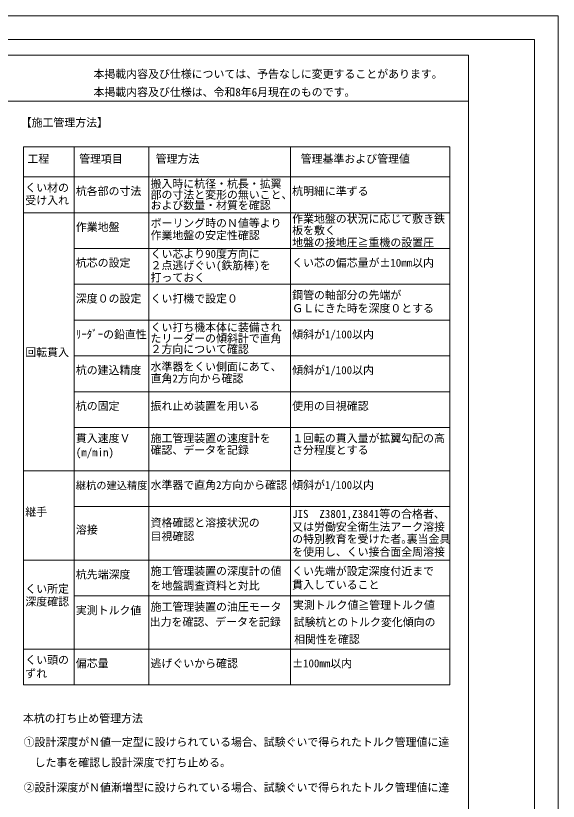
# Model space of a CAD drawing. Units: millimetres, scale not verified. Extents: x -5940 to 5926, y -4200 to 4200.
# Drawn here: x 2744 to 5926, y -405 to 4200 of the extents above; entities that cross this region are included whole.
import ezdxf
from ezdxf.enums import TextEntityAlignment as Align

# ---------------------------------------------------------------- set-up
doc = ezdxf.new("R2010")
doc.units = ezdxf.units.MM
doc.header["$LTSCALE"] = 20
for name, color, linetype, lineweight in [('0-2__J_POINT', 7, 'Continuous', 18), ('0-8_TEXT', 7, 'Continuous', 18), ('0-9_WAKU', 7, 'Continuous', 18), ('1-0', 7, 'Continuous', 18), ('F-0', 7, 'Continuous', 18), ('F-2', 7, 'Continuous', 18)]:
    doc.layers.add(name, color=color, linetype=linetype, lineweight=lineweight)
doc.styles.add('ＭＳ ゴシック', font='')
doc.styles.get('ＭＳ ゴシック').set_extended_font_data('MS Gothic')

msp = doc.modelspace()

# ---------------------------------------------------------------- linework, layer by layer
at = {"layer": '0-2__J_POINT'}
for p, q in [((2790.32, 3431.1), (5290.32, 3431.1)), ((3086.62, 3431.1), (3086.62, 276.95)), ((3524.89, 276.95), (3524.89, 3431.1)), ((4355.14, 276.95), (4355.14, 3431.1)), ((2790.32, 3255.18), (5290.32, 3255.18)), ((2790.32, 3045.3), (5290.32, 3045.3)), ((5290.32, 2835.42), (3086.62, 2835.42)), ((3086.62, 2625.55), (5290.32, 2625.55)), ((5290.32, 2415.67), (3086.62, 2415.67)), ((3086.62, 2205.79), (5290.32, 2205.79)), ((5290.32, 1995.92), (3086.62, 1995.92)), ((3086.62, 1786.04), (5290.32, 1786.04)), ((2790.32, 1532.62), (5290.32, 1532.62)), ((5290.32, 1322.75), (3086.62, 1322.75)), ((2790.32, 1007.93), (5290.32, 1007.93)), ((5290.32, 798.05), (3086.62, 798.05)), ((5290.32, 486.83), (2790.32, 486.83))]:
    msp.add_line(p, q, dxfattribs=at)
msp.add_lwpolyline([(5290.32, 276.95), (2790.32, 276.95), (2790.32, 3431.1)], dxfattribs=at)
at = {"layer": '0-9_WAKU'}
msp.add_line((5400, -3800.66), (5400, 3969.34), dxfattribs=at)
at = {"layer": '1-0'}
for p, q in [((5400, 3969.34), (-5400, 3969.34)), ((5400, 3699.34), (-5400, 3699.34)), ((5290.32, 3431.1), (5290.32, 276.95))]:
    msp.add_line(p, q, dxfattribs=at)
at = {"layer": 'F-0'}
msp.add_lwpolyline([(-5940, -4200), (5925.88, -4200), (5925.88, 4200), (-5940, 4200)], close=True, dxfattribs=at)
at = {"layer": 'F-2'}
msp.add_lwpolyline([(-5800.01, -4060.01), (5785.85, -4060.01), (5785.85, 4060.01), (-5800.01, 4060.01)], dxfattribs=at)

# ---------------------------------------------------------------- texts
at = {"layer": '0-2__J_POINT', "style": 'ＭＳ ゴシック'}
for s, height, p in [('工程', 46.92, (2812.54, 3323.4)), ('管理項目', 46.92, (3115.63, 3323.4)), ('管理方法', 46.92, (3564.7, 3323.4)), ('管理基準および管理値', 46.92, (4415.32, 3323.4)), ('搬入時に杭径・杭長・拡翼', 46.92, (3534.89, 3177.08)), ('くい材の', 46.92, (2800.32, 3154.36)), ('杭各部の寸法', 46.92, (3096.62, 3133.79)), ('部の寸法と変形の無いこと、', 46.92, (3534.89, 3113.21)), ('杭明細に準ずる', 46.92, (4365.14, 3133.79)), ('受け入れ', 46.92, (2800.32, 3079.87)), ('および数量・材質を確認', 46.92, (3534.89, 3051.22)), ('作業地盤の状況に応じて敷き鉄', 46.92, (4365.14, 2971.51)), ('ボーリング時のＮ値等より', 46.92, (3534.89, 2946.34)), ('作業地盤', 46.92, (3096.62, 2923.91)), ('板を敷く', 46.92, (4365.14, 2904.39)), ('作業地盤の安定性確認', 46.92, (3534.89, 2875.02)), ('地盤の接地圧≧重機の設置圧', 46.92, (4365.14, 2833.07)), ('くい芯より90度方向に', 46.92, (3534.89, 2765.94)), ('杭芯の設定', 46.92, (3096.62, 2714.03)), ('２点逃げぐい(鉄筋棒)を', 46.92, (3534.89, 2698.82)), ('くい芯の偏芯量が±10mm以内', 46.92, (4365.14, 2714.03)), ('打っておく', 46.92, (3534.89, 2627.5)), ('鋼管の軸部分の先端が', 46.92, (4365.14, 2524.73)), ('深度０の設定', 46.92, (3096.62, 2504.16)), ('くい打機で設定０', 46.92, (3534.89, 2504.16)), ('ＧＬにきた時を深度０とする', 46.92, (4365.14, 2447.11)), ('くい打ち機本体に装備され', 46.92, (3534.89, 2335.43)), ('ﾘｰﾀﾞｰの鉛直性', 46.92, (3096.62, 2294.28)), ('傾斜が1/100以内', 46.92, (4365.14, 2294.28)), ('たリーダーの傾斜計で直角', 46.92, (3534.89, 2270.91)), ('回転貫入', 46.92, (2800.32, 2189.34)), ('２方向について確認', 46.92, (3534.89, 2207.98)), ('水準器をくい側面にあて、', 46.92, (3534.89, 2104.98)), ('杭の建込精度', 46.92, (3096.62, 2084.4)), ('傾斜が1/100以内', 46.92, (4365.14, 2084.4)), ('直角2方向から確認', 46.92, (3534.89, 2035.98)), ('杭の固定', 46.92, (3096.62, 1874.53)), ('振れ止め装置を用いる', 46.92, (3534.89, 1874.53)), ('使用の目視確認', 46.92, (4365.14, 1874.53)), ('貫入速度Ｖ', 46.92, (3096.62, 1685.23)), ('施工管理装置の速度計を', 46.92, (3534.89, 1685.23)), ('１回転の貫入量が拡翼勾配の高', 46.92, (4365.14, 1685.23)), ('(m/min)', 46.92, (3096.62, 1602.59)), ('確認、データを記録', 46.92, (3534.89, 1616.45)), ('さ分程度とする', 46.92, (4365.14, 1616.45)), ('継杭の建込精度', 43.99, (3096.62, 1411.23)), ('水準器で直角2方向から確認', 46.92, (3534.89, 1411.23)), ('傾斜が1/100以内', 46.92, (4365.14, 1411.23)), ('継手', 46.92, (2800.32, 1253.83)), ('JIS\u3000Z3801,Z3841等の合格者、', 46.92, (4365.14, 1241.61)), ('資格確認と溶接状況の', 46.92, (3534.89, 1190.47)), ('溶接', 46.92, (3096.62, 1148.89)), ('又は労働安全衛生法アーク溶接', 46.92, (4365.14, 1166.09)), ('目視確認', 46.92, (3534.89, 1110.38)), ('の特別教育を受けた者｡裏当金具', 46.92, (4365.14, 1094.77)), ('を使用し、くい接合面全周溶接', 46.92, (4365.14, 1019.26)), ('施工管理装置の深度計の値', 46.92, (3534.89, 907.12)), ('くい先端が設定深度付近まで', 46.92, (4365.14, 905.99)), ('杭先端深度', 46.92, (3096.62, 886.54)), ('を地盤調査資料と対比', 46.92, (3534.89, 821.15)), ('貫入していること', 46.92, (4365.14, 826.28)), ('くい所定', 46.92, (2800.32, 802.18)), ('深度確認', 46.92, (2800.32, 727.71)), ('実測トルク値', 46.92, (3096.62, 676.66)), ('施工管理装置の油圧モータ', 46.92, (3534.89, 697.24)), ('出力を確認、データを記録', 46.92, (3529.84, 608.58)), ('くい頭の', 46.92, (2800.32, 386.08)), ('偏芯量', 46.92, (3096.62, 365.44)), ('逃げぐいから確認', 46.92, (3534.89, 365.44)), ('±100mm以内', 46.92, (4365.14, 365.44)), ('ずれ', 46.92, (2800.32, 305.98)), ('本杭の打ち止め管理方法', 46.92, (2785.91, 43.37)), ('①設計深度がＮ値一定型に設けられている場合、試験ぐいで得られたトルク管理値に達', 46.92, (2790.49, -95.8)), ('\u3000した事を確認し設計深度で打ち止める。', 46.92, (2790.49, -215.8)), ('②設計深度がＮ値漸増型に設けられている場合、試験ぐいで得られたトルク管理値に達', 46.92, (2790.49, -362.12))]:
    msp.add_text(s, height=height, dxfattribs=at).set_placement(p, align=Align.BOTTOM_LEFT)
at = {"layer": '0-8_TEXT', "style": 'ＭＳ ゴシック'}
for s, p in [('本掲載内容及び仕様については、予告なしに変更することがあります。', (3200, 3820.49)), ('本掲載内容及び仕様は、令和8年6月現在のものです。', (3200, 3714.43)), ('【施工管理方法】', (2773.31, 3536.06))]:
    msp.add_text(s, height=46.92, dxfattribs=at).set_placement(p, align=Align.BOTTOM_LEFT)
at = {"layer": '1-0', "style": 'ＭＳ ゴシック'}
for s, p in [('実測トルク値≧管理トルク値', (4369.6, 707.34)), ('試験杭とのトルク変化傾向の', (4373.78, 607.15)), ('相関性を確認', (4377.13, 506.6))]:
    msp.add_text(s, height=46.92, dxfattribs=at).set_placement(p, align=Align.BOTTOM_LEFT)

doc.saveas('drawing.dxf')
